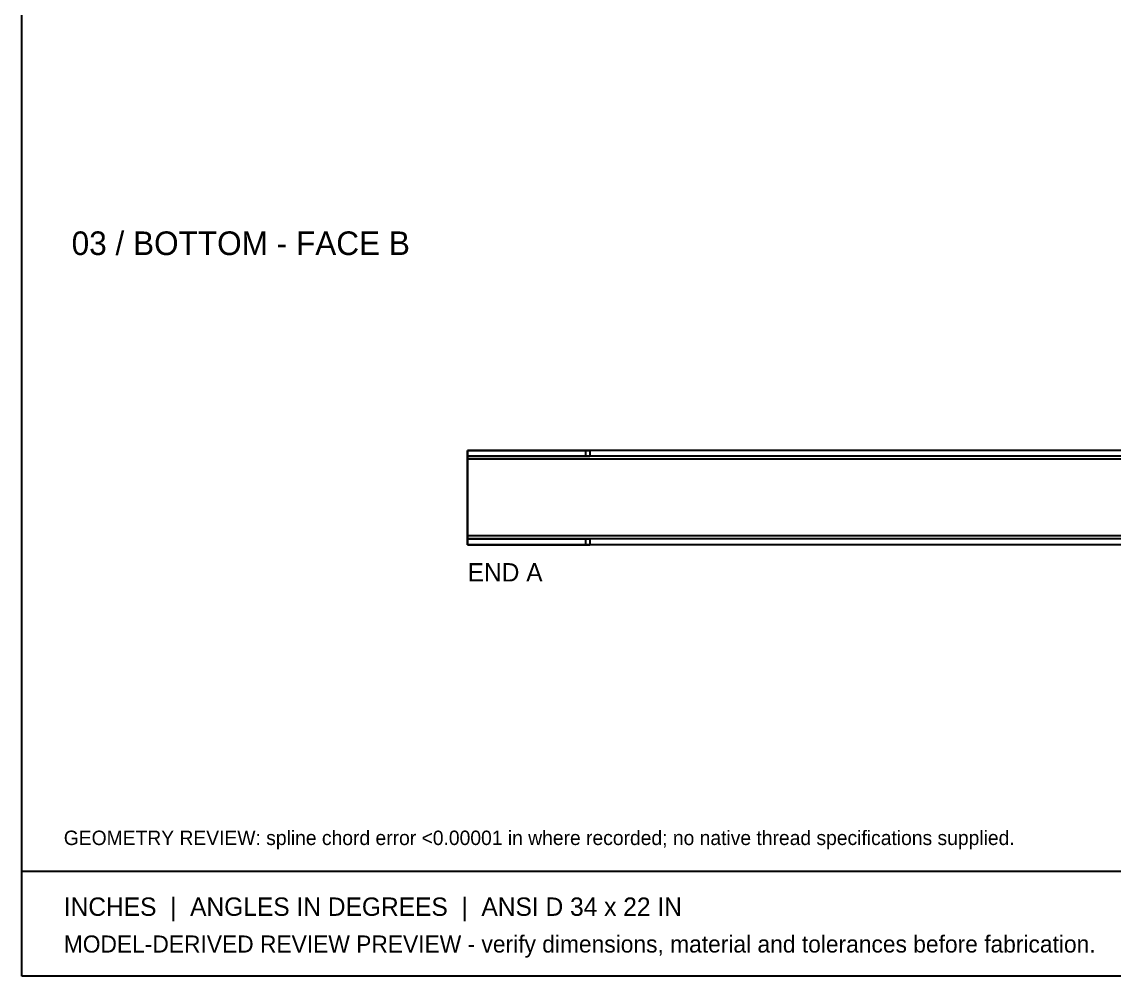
# Model space of a CAD drawing. Header units: inches. Extents: x 2 to 134, y 2 to 86.
# Drawn here: x 1.89 to 48.2, y 1.89 to 42.32 of the extents above; entities that cross this region are included whole.
import ezdxf

# ---------------------------------------------------------------- set-up
doc = ezdxf.new("R2010")
doc.units = ezdxf.units.IN
doc.header["$MEASUREMENT"] = 0

msp = doc.modelspace()

# ---------------------------------------------------------------- linework, layer by layer
at = {"layer": 'OUTLINE'}
for p, q in [((1.889, 1.889), (1.889, 86.111)), ((20.787, 24.167), (20.787, 23.917)), ((89.213, 24.167), (20.787, 24.167)), ((89.213, 24.167), (20.787, 24.167)), ((25.787, 24.167), (20.787, 24.167)), ((20.787, 24.167), (20.787, 23.917)), ((20.787, 24.167), (25.787, 24.167)), ((20.787, 24.167), (20.787, 24.167)), ((20.787, 24.167), (20.787, 24.166)), ((20.787, 24.166), (20.787, 24.167)), ((20.787, 24.167), (20.787, 24.167)), ((20.787, 24.166), (20.787, 24.166)), ((20.787, 24.166), (20.787, 24.165)), ((20.787, 24.165), (20.787, 24.166)), ((20.787, 24.166), (20.787, 24.166)), ((20.787, 24.165), (20.787, 24.164)), ((20.787, 24.164), (20.787, 24.165)), ((20.787, 24.164), (20.787, 24.163)), ((20.787, 24.163), (20.787, 24.164)), ((20.787, 24.163), (20.787, 24.161)), ((20.787, 24.161), (20.787, 24.163)), ((20.787, 24.161), (20.787, 24.159)), ((20.787, 24.159), (20.787, 24.161)), ((20.787, 24.159), (20.787, 24.158)), ((20.787, 24.158), (20.787, 24.159)), ((20.787, 24.158), (20.787, 24.155)), ((20.787, 24.155), (20.787, 24.158)), ((20.787, 24.155), (20.787, 24.153)), ((20.787, 24.153), (20.787, 24.155)), ((20.787, 24.153), (20.787, 24.151)), ((20.787, 24.151), (20.787, 24.153)), ((20.787, 24.151), (20.787, 24.148)), ((20.787, 24.148), (20.787, 24.151)), ((20.787, 24.148), (20.787, 24.145)), ((20.787, 24.145), (20.787, 24.148)), ((20.787, 24.145), (20.787, 24.142)), ((20.787, 24.142), (20.787, 24.145)), ((20.787, 24.142), (20.787, 24.138)), ((20.787, 24.138), (20.787, 24.142)), ((20.787, 24.138), (20.787, 24.134)), ((20.787, 24.134), (20.787, 24.138)), ((20.787, 24.134), (20.787, 24.131)), ((20.787, 24.131), (20.787, 24.134)), ((20.787, 24.131), (20.787, 24.127)), ((20.787, 24.127), (20.787, 24.131)), ((20.787, 24.127), (20.787, 24.122)), ((20.787, 24.122), (20.787, 24.127)), ((20.787, 24.122), (20.787, 24.118)), ((20.787, 24.118), (20.787, 24.122)), ((20.787, 24.118), (20.787, 24.113)), ((20.787, 24.113), (20.787, 24.118)), ((20.787, 24.113), (20.787, 24.108)), ((20.787, 24.108), (20.787, 24.113)), ((20.787, 24.108), (20.787, 24.103)), ((20.787, 24.103), (20.787, 24.108)), ((20.787, 24.103), (20.787, 24.098)), ((20.787, 24.098), (20.787, 24.103)), ((20.787, 24.098), (20.787, 24.093)), ((20.787, 24.093), (20.787, 24.098)), ((20.787, 24.093), (20.787, 24.087)), ((20.787, 24.087), (20.787, 24.093)), ((20.787, 24.087), (20.787, 24.082)), ((20.787, 24.082), (20.787, 24.087)), ((20.787, 24.082), (20.787, 24.076)), ((20.787, 24.076), (20.787, 24.082)), ((25.792, 24.167), (25.787, 24.167)), ((25.787, 24.167), (25.787, 23.917)), ((25.787, 24.167), (25.792, 24.167)), ((25.787, 24.167), (25.787, 23.917)), ((25.796, 24.167), (25.792, 24.167)), ((25.792, 24.167), (25.796, 24.167)), ((25.801, 24.167), (25.796, 24.167)), ((25.796, 24.167), (25.801, 24.167)), ((25.805, 24.167), (25.801, 24.167)), ((25.801, 24.167), (25.805, 24.167)), ((25.81, 24.167), (25.805, 24.167)), ((25.805, 24.167), (25.81, 24.167)), ((25.814, 24.167), (25.81, 24.167)), ((25.81, 24.167), (25.814, 24.167)), ((25.819, 24.167), (25.814, 24.167)), ((25.814, 24.167), (25.819, 24.167)), ((25.824, 24.167), (25.819, 24.167)), ((25.819, 24.167), (25.824, 24.167)), ((25.828, 24.167), (25.824, 24.167)), ((25.824, 24.167), (25.828, 24.167)), ((25.832, 24.167), (25.828, 24.167)), ((25.828, 24.167), (25.832, 24.167)), ((25.837, 24.167), (25.832, 24.167)), ((25.832, 24.167), (25.837, 24.167)), ((25.841, 24.167), (25.837, 24.167)), ((25.837, 24.167), (25.841, 24.167)), ((25.846, 24.167), (25.841, 24.167)), ((25.841, 24.167), (25.846, 24.167)), ((25.85, 24.167), (25.846, 24.167)), ((25.846, 24.167), (25.85, 24.167)), ((25.854, 24.167), (25.85, 24.167)), ((25.85, 24.167), (25.854, 24.167)), ((25.859, 24.167), (25.854, 24.167)), ((25.854, 24.167), (25.859, 24.167)), ((25.863, 24.167), (25.859, 24.167)), ((25.859, 24.167), (25.863, 24.167)), ((25.867, 24.167), (25.863, 24.167)), ((25.863, 24.167), (25.867, 24.167)), ((25.871, 24.167), (25.867, 24.167)), ((25.867, 24.167), (25.871, 24.167)), ((25.875, 24.167), (25.871, 24.167)), ((25.871, 24.167), (25.875, 24.167)), ((25.879, 24.167), (25.875, 24.167)), ((25.875, 24.167), (25.879, 24.167)), ((25.883, 24.167), (25.879, 24.167)), ((25.879, 24.167), (25.883, 24.167)), ((25.887, 24.167), (25.883, 24.167)), ((25.883, 24.167), (25.887, 24.167)), ((25.891, 24.167), (25.887, 24.167)), ((25.887, 24.167), (25.891, 24.167)), ((25.895, 24.167), (25.891, 24.167)), ((25.891, 24.167), (25.895, 24.167)), ((25.899, 24.167), (25.895, 24.167)), ((25.895, 24.167), (25.899, 24.167)), ((25.902, 24.167), (25.899, 24.167)), ((25.899, 24.167), (25.902, 24.167)), ((25.906, 24.167), (25.902, 24.167)), ((25.902, 24.167), (25.906, 24.167)), ((25.909, 24.167), (25.906, 24.167)), ((25.906, 24.167), (25.909, 24.167)), ((25.913, 24.167), (25.909, 24.167)), ((25.909, 24.167), (25.913, 24.167)), ((25.916, 24.167), (25.913, 24.167)), ((25.913, 24.167), (25.916, 24.167)), ((25.92, 24.167), (25.916, 24.167)), ((25.916, 24.167), (25.92, 24.167)), ((25.923, 24.167), (25.92, 24.167)), ((25.92, 24.167), (25.923, 24.167)), ((25.926, 24.167), (25.923, 24.167)), ((25.923, 24.167), (25.926, 24.167)), ((25.929, 24.167), (25.926, 24.167)), ((25.926, 24.167), (25.929, 24.167)), ((25.932, 24.167), (25.929, 24.167)), ((25.929, 24.167), (25.932, 24.167)), ((25.935, 24.167), (25.932, 24.167)), ((25.932, 24.167), (25.935, 24.167)), ((25.938, 24.167), (25.935, 24.167)), ((25.935, 24.167), (25.938, 24.167)), ((25.94, 24.167), (25.938, 24.167)), ((25.938, 24.167), (25.94, 24.167)), ((25.943, 24.167), (25.94, 24.167)), ((25.94, 24.167), (25.943, 24.167)), ((25.945, 24.167), (25.943, 24.167)), ((25.943, 24.167), (25.945, 24.167)), ((25.948, 24.167), (25.945, 24.167)), ((25.945, 24.167), (25.948, 24.167)), ((25.95, 24.167), (25.948, 24.167)), ((25.948, 24.167), (25.95, 24.167)), ((25.952, 24.167), (25.95, 24.167)), ((25.95, 24.167), (25.952, 24.167)), ((25.954, 24.167), (25.952, 24.167)), ((25.952, 24.167), (25.954, 24.167)), ((25.956, 24.167), (25.954, 24.167)), ((25.954, 24.167), (25.956, 24.167)), ((25.958, 24.167), (25.956, 24.167)), ((25.956, 24.167), (25.958, 24.167)), ((25.96, 24.167), (25.958, 24.167)), ((25.958, 24.167), (25.96, 24.167)), ((25.962, 24.167), (25.96, 24.167)), ((25.96, 24.167), (25.962, 24.167)), ((25.963, 24.167), (25.962, 24.167)), ((25.962, 24.167), (25.963, 24.167)), ((25.965, 24.167), (25.963, 24.167)), ((25.963, 24.167), (25.965, 24.167)), ((25.966, 24.167), (25.965, 24.167)), ((25.965, 24.167), (25.966, 24.167)), ((25.968, 24.167), (25.966, 24.167)), ((25.966, 24.167), (25.968, 24.167)), ((25.969, 24.167), (25.968, 24.167)), ((25.968, 24.167), (25.969, 24.167)), ((25.97, 24.167), (25.969, 24.167)), ((25.969, 24.167), (25.97, 24.167)), ((25.971, 24.167), (25.97, 24.167)), ((25.97, 24.167), (25.971, 24.167)), ((25.972, 24.167), (25.971, 24.167)), ((25.971, 24.167), (25.972, 24.167)), ((25.973, 24.167), (25.972, 24.167)), ((25.972, 24.167), (25.972, 24.167)), ((25.972, 24.167), (25.972, 24.167)), ((25.972, 24.167), (25.973, 24.167)), ((25.974, 24.167), (25.973, 24.167)), ((25.973, 24.167), (25.974, 24.167)), ((25.974, 24.167), (25.974, 24.167)), ((25.974, 24.167), (25.974, 24.167)), ((25.974, 24.167), (25.974, 24.167)), ((25.974, 24.167), (25.974, 24.167)), ((25.974, 24.167), (25.974, 23.917)), ((25.974, 24.167), (25.974, 24.167)), ((25.974, 24.167), (25.974, 24.167)), ((25.974, 24.167), (25.974, 24.167)), ((25.974, 24.167), (25.974, 24.167)), ((25.974, 24.167), (25.974, 23.917)), ((20.787, 24.076), (20.787, 24.07)), ((20.787, 24.07), (20.787, 24.076)), ((20.787, 24.07), (20.787, 24.063)), ((20.787, 24.063), (20.787, 24.07)), ((20.787, 24.063), (20.787, 24.057)), ((20.787, 24.057), (20.787, 24.063)), ((20.787, 24.057), (20.787, 24.05)), ((20.787, 24.05), (20.787, 24.057)), ((20.787, 24.05), (20.787, 24.044)), ((20.787, 24.044), (20.787, 24.05)), ((20.787, 24.044), (20.787, 24.037)), ((20.787, 24.037), (20.787, 24.044)), ((20.787, 24.037), (20.787, 24.03)), ((20.787, 24.03), (20.787, 24.037)), ((20.787, 24.03), (20.787, 24.022)), ((20.787, 24.022), (20.787, 24.03)), ((20.787, 24.022), (20.787, 24.015)), ((20.787, 24.015), (20.787, 24.022)), ((20.787, 24.015), (20.787, 24.008)), ((20.787, 24.008), (20.787, 24.015)), ((20.787, 24.008), (20.787, 24)), ((20.787, 24), (20.787, 24.008)), ((20.787, 24), (20.787, 23.992)), ((20.787, 23.992), (20.787, 24)), ((20.787, 23.992), (20.787, 23.984)), ((20.787, 23.984), (20.787, 23.992)), ((20.787, 23.984), (20.787, 23.977)), ((20.787, 23.977), (20.787, 23.984)), ((20.787, 23.977), (20.787, 23.968)), ((20.787, 23.968), (20.787, 23.977)), ((20.787, 23.968), (20.787, 23.96)), ((20.787, 23.96), (20.787, 23.968)), ((20.787, 23.96), (20.787, 23.952)), ((20.787, 23.952), (20.787, 23.96)), ((20.787, 23.952), (20.787, 23.944)), ((20.787, 23.944), (20.787, 23.952)), ((20.787, 23.944), (20.787, 23.935)), ((20.787, 23.935), (20.787, 23.944)), ((20.787, 23.935), (20.787, 23.927)), ((20.787, 23.927), (20.787, 23.935)), ((20.787, 23.927), (20.787, 23.918)), ((20.787, 23.918), (20.787, 23.927)), ((20.787, 23.918), (20.787, 23.909)), ((20.787, 23.909), (20.787, 23.918)), ((20.787, 23.917), (25.787, 23.917)), ((20.787, 23.916), (20.787, 23.917)), ((20.787, 23.917), (20.787, 23.917)), ((20.787, 23.917), (20.787, 23.917)), ((89.213, 23.917), (20.787, 23.917)), ((20.787, 23.917), (20.787, 23.917)), ((20.787, 23.917), (20.787, 23.917)), ((20.787, 23.917), (20.787, 23.916)), ((89.213, 23.917), (20.787, 23.917)), ((25.787, 23.917), (20.787, 23.917)), ((20.787, 23.915), (20.787, 23.916)), ((20.787, 23.916), (20.787, 23.916)), ((20.787, 23.916), (20.787, 23.916)), ((20.787, 23.916), (20.787, 23.916)), ((20.787, 23.916), (20.787, 23.916)), ((20.787, 23.916), (20.787, 23.915)), ((20.787, 23.914), (20.787, 23.915)), ((20.787, 23.915), (20.787, 23.915)), ((20.787, 23.915), (20.787, 23.915)), ((20.787, 23.915), (20.787, 23.914)), ((20.787, 23.913), (20.787, 23.914)), ((20.787, 23.914), (20.787, 23.914)), ((20.787, 23.914), (20.787, 23.914)), ((20.787, 23.914), (20.787, 23.913)), ((20.787, 23.912), (20.787, 23.913)), ((20.787, 23.913), (20.787, 23.912)), ((20.787, 23.911), (20.787, 23.912)), ((20.787, 23.912), (20.787, 23.911)), ((20.787, 23.91), (20.787, 23.911)), ((20.787, 23.911), (20.787, 23.91)), ((20.787, 23.909), (20.787, 23.91)), ((20.787, 23.91), (20.787, 23.909)), ((20.787, 23.908), (20.787, 23.909)), ((20.787, 23.909), (20.787, 23.908)), ((20.787, 23.909), (20.787, 23.901)), ((20.787, 23.901), (20.787, 23.909)), ((20.787, 23.907), (20.787, 23.908)), ((20.787, 23.908), (20.787, 23.907)), ((20.787, 23.906), (20.787, 23.907)), ((20.787, 23.907), (20.787, 23.906)), ((20.787, 23.905), (20.787, 23.906)), ((20.787, 23.906), (20.787, 23.905)), ((20.787, 23.903), (20.787, 23.905)), ((20.787, 23.905), (20.787, 23.903)), ((20.787, 23.902), (20.787, 23.903)), ((20.787, 23.903), (20.787, 23.902)), ((20.787, 23.9), (20.787, 23.902)), ((20.787, 23.902), (20.787, 23.9)), ((20.787, 23.901), (20.787, 23.892)), ((20.787, 23.892), (20.787, 23.901)), ((20.787, 23.899), (20.787, 23.9)), ((20.787, 23.9), (20.787, 23.899)), ((20.787, 23.897), (20.787, 23.899)), ((20.787, 23.899), (20.787, 23.897)), ((20.787, 23.896), (20.787, 23.897)), ((20.787, 23.897), (20.787, 23.896)), ((20.787, 23.894), (20.787, 23.896)), ((20.787, 23.896), (20.787, 23.894)), ((20.787, 23.892), (20.787, 23.894)), ((20.787, 23.894), (20.787, 23.892)), ((20.787, 23.89), (20.787, 23.892)), ((20.787, 23.892), (20.787, 23.89)), ((20.787, 23.892), (20.787, 23.883)), ((20.787, 23.883), (20.787, 23.892)), ((20.787, 23.888), (20.787, 23.89)), ((20.787, 23.89), (20.787, 23.888)), ((20.787, 23.886), (20.787, 23.888)), ((20.787, 23.888), (20.787, 23.886)), ((20.787, 23.884), (20.787, 23.886)), ((20.787, 23.886), (20.787, 23.884)), ((20.787, 23.882), (20.787, 23.884)), ((20.787, 23.884), (20.787, 23.882)), ((20.787, 23.883), (20.787, 23.874)), ((20.787, 23.874), (20.787, 23.883)), ((20.787, 23.88), (20.787, 23.882)), ((20.787, 23.882), (20.787, 23.88)), ((20.787, 23.878), (20.787, 23.88)), ((20.787, 23.88), (20.787, 23.878)), ((20.787, 23.876), (20.787, 23.878)), ((20.787, 23.878), (20.787, 23.876)), ((20.787, 23.873), (20.787, 23.876)), ((20.787, 23.876), (20.787, 23.873)), ((20.787, 23.874), (20.787, 23.865)), ((20.787, 23.865), (20.787, 23.874)), ((20.787, 23.871), (20.787, 23.873)), ((20.787, 23.873), (20.787, 23.871)), ((20.787, 23.869), (20.787, 23.871)), ((20.787, 23.871), (20.787, 23.869)), ((20.787, 23.866), (20.787, 23.869)), ((20.787, 23.869), (20.787, 23.866)), ((20.787, 23.864), (20.787, 23.866)), ((20.787, 23.866), (20.787, 23.864)), ((20.787, 23.865), (20.787, 23.856)), ((20.787, 23.856), (20.787, 23.865)), ((20.787, 23.861), (20.787, 23.864)), ((20.787, 23.864), (20.787, 23.861)), ((20.787, 23.859), (20.787, 23.861)), ((20.787, 23.861), (20.787, 23.859)), ((20.787, 23.856), (20.787, 23.859)), ((20.787, 23.859), (20.787, 23.856)), ((20.787, 23.853), (20.787, 23.856)), ((20.787, 23.856), (20.787, 23.853)), ((20.787, 23.856), (20.787, 23.847)), ((20.787, 23.847), (20.787, 23.856)), ((20.787, 23.851), (20.787, 23.853)), ((20.787, 23.853), (20.787, 23.851)), ((20.787, 23.848), (20.787, 23.851)), ((20.787, 23.851), (20.787, 23.848)), ((20.787, 23.845), (20.787, 23.848)), ((20.787, 23.848), (20.787, 23.845)), ((20.787, 23.847), (20.787, 23.838)), ((20.787, 23.838), (20.787, 23.847)), ((20.787, 23.842), (20.787, 23.845)), ((20.787, 23.845), (20.787, 23.842)), ((20.787, 23.84), (20.787, 23.842)), ((20.787, 23.842), (20.787, 23.84)), ((20.787, 23.837), (20.787, 23.84)), ((20.787, 23.84), (20.787, 23.837)), ((20.787, 23.838), (20.787, 23.828)), ((20.787, 23.828), (20.787, 23.838)), ((20.787, 23.834), (20.787, 23.837)), ((20.787, 23.837), (20.787, 23.834)), ((20.787, 23.831), (20.787, 23.834)), ((20.787, 23.834), (20.787, 23.831)), ((20.787, 23.828), (20.787, 23.831)), ((20.787, 23.831), (20.787, 23.828)), ((20.787, 23.825), (20.787, 23.828)), ((20.787, 23.828), (20.787, 23.825)), ((20.787, 23.828), (20.787, 23.819)), ((20.787, 23.819), (20.787, 23.828)), ((20.787, 23.822), (20.787, 23.825)), ((20.787, 23.825), (20.787, 23.822)), ((20.787, 23.819), (20.787, 23.822)), ((20.787, 23.822), (20.787, 23.819)), ((20.787, 23.816), (20.787, 23.819)), ((20.787, 23.819), (20.787, 23.816)), ((20.787, 23.819), (20.787, 23.81)), ((20.787, 23.81), (20.787, 23.819)), ((20.787, 23.813), (20.787, 23.816)), ((20.787, 23.816), (20.787, 23.813)), ((20.787, 23.81), (20.787, 23.813)), ((20.787, 23.813), (20.787, 23.81)), ((20.787, 23.807), (20.787, 23.81)), ((20.787, 23.81), (20.787, 23.807)), ((20.787, 23.81), (20.787, 23.801)), ((20.787, 23.801), (20.787, 23.81)), ((20.787, 23.804), (20.787, 23.807)), ((20.787, 23.807), (20.787, 23.804)), ((20.787, 23.801), (20.787, 23.804)), ((20.787, 23.804), (20.787, 23.801)), ((20.787, 23.798), (20.787, 23.801)), ((20.787, 23.801), (20.787, 23.798)), ((20.787, 23.801), (20.787, 23.792)), ((20.787, 23.792), (20.787, 23.801)), ((20.787, 23.795), (20.787, 23.798)), ((20.787, 23.798), (20.787, 23.795)), ((20.787, 23.792), (20.787, 23.795)), ((20.787, 23.795), (20.787, 23.792)), ((89.213, 23.792), (20.787, 23.792)), ((20.787, 20.542), (20.787, 23.792)), ((89.213, 23.792), (20.787, 23.792)), ((20.787, 20.542), (20.787, 23.792)), ((89.213, 23.792), (20.787, 23.792)), ((20.787, 23.792), (20.787, 20.542)), ((89.213, 23.792), (20.787, 23.792)), ((20.787, 23.792), (20.787, 20.542)), ((25.792, 23.917), (25.787, 23.917)), ((25.787, 23.917), (25.792, 23.917)), ((25.796, 23.917), (25.792, 23.917)), ((25.792, 23.917), (25.796, 23.917)), ((25.801, 23.917), (25.796, 23.917)), ((25.796, 23.917), (25.801, 23.917)), ((25.805, 23.917), (25.801, 23.917)), ((25.801, 23.917), (25.805, 23.917)), ((25.81, 23.917), (25.805, 23.917)), ((25.805, 23.917), (25.81, 23.917)), ((25.814, 23.917), (25.81, 23.917)), ((25.81, 23.917), (25.814, 23.917)), ((25.819, 23.917), (25.814, 23.917)), ((25.814, 23.917), (25.819, 23.917)), ((25.824, 23.917), (25.819, 23.917)), ((25.819, 23.917), (25.824, 23.917)), ((25.828, 23.917), (25.824, 23.917)), ((25.824, 23.917), (25.828, 23.917)), ((25.832, 23.917), (25.828, 23.917)), ((25.828, 23.917), (25.832, 23.917)), ((25.837, 23.917), (25.832, 23.917)), ((25.832, 23.917), (25.837, 23.917)), ((25.841, 23.917), (25.837, 23.917)), ((25.837, 23.917), (25.841, 23.917)), ((25.846, 23.917), (25.841, 23.917)), ((25.841, 23.917), (25.846, 23.917)), ((25.85, 23.917), (25.846, 23.917)), ((25.846, 23.917), (25.85, 23.917)), ((25.854, 23.917), (25.85, 23.917)), ((25.85, 23.917), (25.854, 23.917)), ((25.859, 23.917), (25.854, 23.917)), ((25.854, 23.917), (25.859, 23.917)), ((25.863, 23.917), (25.859, 23.917)), ((25.859, 23.917), (25.863, 23.917)), ((25.867, 23.917), (25.863, 23.917)), ((25.863, 23.917), (25.867, 23.917)), ((25.871, 23.917), (25.867, 23.917)), ((25.867, 23.917), (25.871, 23.917)), ((25.875, 23.917), (25.871, 23.917)), ((25.871, 23.917), (25.875, 23.917)), ((25.879, 23.917), (25.875, 23.917)), ((25.875, 23.917), (25.879, 23.917)), ((25.883, 23.917), (25.879, 23.917)), ((25.879, 23.917), (25.883, 23.917)), ((25.887, 23.917), (25.883, 23.917)), ((25.883, 23.917), (25.887, 23.917)), ((25.891, 23.917), (25.887, 23.917)), ((25.887, 23.917), (25.891, 23.917)), ((25.895, 23.917), (25.891, 23.917)), ((25.891, 23.917), (25.895, 23.917)), ((25.899, 23.917), (25.895, 23.917)), ((25.895, 23.917), (25.899, 23.917)), ((25.902, 23.917), (25.899, 23.917)), ((25.899, 23.917), (25.902, 23.917)), ((25.906, 23.917), (25.902, 23.917)), ((25.902, 23.917), (25.906, 23.917)), ((25.909, 23.917), (25.906, 23.917)), ((25.906, 23.917), (25.909, 23.917)), ((25.913, 23.917), (25.909, 23.917)), ((25.909, 23.917), (25.913, 23.917)), ((25.916, 23.917), (25.913, 23.917)), ((25.913, 23.917), (25.916, 23.917)), ((25.92, 23.917), (25.916, 23.917)), ((25.916, 23.917), (25.92, 23.917)), ((25.923, 23.917), (25.92, 23.917)), ((25.92, 23.917), (25.923, 23.917)), ((25.926, 23.917), (25.923, 23.917)), ((25.923, 23.917), (25.926, 23.917)), ((25.929, 23.917), (25.926, 23.917)), ((25.926, 23.917), (25.929, 23.917)), ((25.932, 23.917), (25.929, 23.917)), ((25.929, 23.917), (25.932, 23.917)), ((25.935, 23.917), (25.932, 23.917)), ((25.932, 23.917), (25.935, 23.917)), ((25.938, 23.917), (25.935, 23.917)), ((25.935, 23.917), (25.938, 23.917)), ((25.94, 23.917), (25.938, 23.917)), ((25.938, 23.917), (25.94, 23.917)), ((25.943, 23.917), (25.94, 23.917)), ((25.94, 23.917), (25.943, 23.917)), ((25.945, 23.917), (25.943, 23.917)), ((25.943, 23.917), (25.945, 23.917)), ((25.948, 23.917), (25.945, 23.917)), ((25.945, 23.917), (25.948, 23.917)), ((25.95, 23.917), (25.948, 23.917)), ((25.948, 23.917), (25.95, 23.917)), ((25.952, 23.917), (25.95, 23.917)), ((25.95, 23.917), (25.952, 23.917)), ((25.954, 23.917), (25.952, 23.917)), ((25.952, 23.917), (25.954, 23.917)), ((25.956, 23.917), (25.954, 23.917)), ((25.954, 23.917), (25.956, 23.917)), ((25.958, 23.917), (25.956, 23.917)), ((25.956, 23.917), (25.958, 23.917)), ((25.96, 23.917), (25.958, 23.917)), ((25.958, 23.917), (25.96, 23.917)), ((25.962, 23.917), (25.96, 23.917)), ((25.96, 23.917), (25.962, 23.917)), ((25.963, 23.917), (25.962, 23.917)), ((25.962, 23.917), (25.963, 23.917)), ((25.965, 23.917), (25.963, 23.917)), ((25.963, 23.917), (25.965, 23.917)), ((25.966, 23.917), (25.965, 23.917)), ((25.965, 23.917), (25.966, 23.917)), ((25.968, 23.917), (25.966, 23.917)), ((25.966, 23.917), (25.968, 23.917)), ((25.969, 23.917), (25.968, 23.917)), ((25.968, 23.917), (25.969, 23.917)), ((25.97, 23.917), (25.969, 23.917)), ((25.969, 23.917), (25.97, 23.917)), ((25.971, 23.917), (25.97, 23.917)), ((25.97, 23.917), (25.971, 23.917)), ((25.972, 23.917), (25.971, 23.917)), ((25.971, 23.917), (25.972, 23.917)), ((25.973, 23.917), (25.972, 23.917)), ((25.972, 23.917), (25.972, 23.917)), ((25.972, 23.917), (25.972, 23.917)), ((25.972, 23.917), (25.973, 23.917)), ((25.974, 23.917), (25.973, 23.917)), ((25.973, 23.917), (25.974, 23.917)), ((25.974, 23.917), (25.974, 23.917)), ((25.974, 23.917), (25.974, 23.917)), ((25.974, 23.917), (25.974, 23.917)), ((25.974, 23.917), (25.974, 23.917)), ((25.974, 23.917), (25.974, 23.917)), ((25.974, 23.917), (25.974, 23.917)), ((25.974, 23.917), (25.974, 23.917)), ((25.974, 23.917), (25.974, 23.917)), ((20.787, 20.542), (20.787, 20.532)), ((89.213, 20.542), (20.787, 20.542)), ((89.213, 20.542), (20.787, 20.542)), ((20.787, 20.542), (20.787, 20.539)), ((20.787, 20.539), (20.787, 20.542)), ((20.787, 20.532), (20.787, 20.542)), ((89.213, 20.542), (20.787, 20.542)), ((89.213, 20.542), (20.787, 20.542)), ((20.787, 20.539), (20.787, 20.536)), ((20.787, 20.536), (20.787, 20.539)), ((20.787, 20.536), (20.787, 20.532)), ((20.787, 20.532), (20.787, 20.536)), ((20.787, 20.532), (20.787, 20.523)), ((20.787, 20.532), (20.787, 20.529)), ((20.787, 20.529), (20.787, 20.532)), ((20.787, 20.523), (20.787, 20.532)), ((20.787, 20.529), (20.787, 20.526)), ((20.787, 20.526), (20.787, 20.529)), ((20.787, 20.526), (20.787, 20.523)), ((20.787, 20.523), (20.787, 20.526)), ((20.787, 20.523), (20.787, 20.514)), ((20.787, 20.523), (20.787, 20.52)), ((20.787, 20.52), (20.787, 20.523)), ((20.787, 20.514), (20.787, 20.523)), ((20.787, 20.52), (20.787, 20.517)), ((20.787, 20.517), (20.787, 20.52)), ((20.787, 20.517), (20.787, 20.514)), ((20.787, 20.514), (20.787, 20.517)), ((20.787, 20.514), (20.787, 20.505)), ((20.787, 20.514), (20.787, 20.511)), ((20.787, 20.511), (20.787, 20.514)), ((20.787, 20.505), (20.787, 20.514)), ((20.787, 20.511), (20.787, 20.508)), ((20.787, 20.508), (20.787, 20.511)), ((20.787, 20.508), (20.787, 20.505)), ((20.787, 20.505), (20.787, 20.508)), ((20.787, 20.505), (20.787, 20.496)), ((20.787, 20.505), (20.787, 20.502)), ((20.787, 20.502), (20.787, 20.505)), ((20.787, 20.496), (20.787, 20.505)), ((20.787, 20.502), (20.787, 20.5)), ((20.787, 20.5), (20.787, 20.502)), ((20.787, 20.5), (20.787, 20.497)), ((20.787, 20.497), (20.787, 20.5)), ((20.787, 20.497), (20.787, 20.494)), ((20.787, 20.494), (20.787, 20.497)), ((20.787, 20.496), (20.787, 20.487)), ((20.787, 20.487), (20.787, 20.496)), ((20.787, 20.494), (20.787, 20.491)), ((20.787, 20.491), (20.787, 20.494)), ((20.787, 20.491), (20.787, 20.488)), ((20.787, 20.488), (20.787, 20.491)), ((20.787, 20.488), (20.787, 20.485)), ((20.787, 20.485), (20.787, 20.488)), ((20.787, 20.487), (20.787, 20.478)), ((20.787, 20.478), (20.787, 20.487)), ((20.787, 20.485), (20.787, 20.483)), ((20.787, 20.483), (20.787, 20.485)), ((20.787, 20.483), (20.787, 20.48)), ((20.787, 20.48), (20.787, 20.483)), ((20.787, 20.48), (20.787, 20.477)), ((20.787, 20.477), (20.787, 20.48)), ((20.787, 20.478), (20.787, 20.469)), ((20.787, 20.469), (20.787, 20.478)), ((20.787, 20.477), (20.787, 20.475)), ((20.787, 20.475), (20.787, 20.477)), ((20.787, 20.475), (20.787, 20.472)), ((20.787, 20.472), (20.787, 20.475)), ((20.787, 20.472), (20.787, 20.47)), ((20.787, 20.47), (20.787, 20.472)), ((20.787, 20.47), (20.787, 20.467)), ((20.787, 20.467), (20.787, 20.47)), ((20.787, 20.469), (20.787, 20.46)), ((20.787, 20.46), (20.787, 20.469)), ((20.787, 20.467), (20.787, 20.465)), ((20.787, 20.465), (20.787, 20.467)), ((20.787, 20.465), (20.787, 20.462)), ((20.787, 20.462), (20.787, 20.465)), ((20.787, 20.462), (20.787, 20.46)), ((20.787, 20.46), (20.787, 20.462)), ((20.787, 20.46), (20.787, 20.451)), ((20.787, 20.46), (20.787, 20.458)), ((20.787, 20.458), (20.787, 20.46)), ((20.787, 20.451), (20.787, 20.46)), ((20.787, 20.458), (20.787, 20.455)), ((20.787, 20.455), (20.787, 20.458)), ((20.787, 20.455), (20.787, 20.453)), ((20.787, 20.453), (20.787, 20.455)), ((20.787, 20.453), (20.787, 20.451)), ((20.787, 20.451), (20.787, 20.453)), ((20.787, 20.451), (20.787, 20.442)), ((20.787, 20.451), (20.787, 20.449)), ((20.787, 20.449), (20.787, 20.451)), ((20.787, 20.442), (20.787, 20.451)), ((20.787, 20.449), (20.787, 20.447)), ((20.787, 20.447), (20.787, 20.449)), ((20.787, 20.447), (20.787, 20.445)), ((20.787, 20.445), (20.787, 20.447)), ((20.787, 20.445), (20.787, 20.443)), ((20.787, 20.443), (20.787, 20.445)), ((20.787, 20.443), (20.787, 20.441)), ((20.787, 20.441), (20.787, 20.443)), ((20.787, 20.442), (20.787, 20.433)), ((20.787, 20.433), (20.787, 20.442)), ((20.787, 20.441), (20.787, 20.439)), ((20.787, 20.439), (20.787, 20.441)), ((20.787, 20.439), (20.787, 20.438)), ((20.787, 20.438), (20.787, 20.439)), ((20.787, 20.438), (20.787, 20.436)), ((20.787, 20.436), (20.787, 20.438)), ((20.787, 20.436), (20.787, 20.434)), ((20.787, 20.434), (20.787, 20.436)), ((20.787, 20.434), (20.787, 20.433)), ((20.787, 20.433), (20.787, 20.434)), ((20.787, 20.433), (20.787, 20.424)), ((20.787, 20.433), (20.787, 20.431)), ((20.787, 20.431), (20.787, 20.433)), ((20.787, 20.424), (20.787, 20.433)), ((20.787, 20.431), (20.787, 20.43)), ((20.787, 20.43), (20.787, 20.431)), ((20.787, 20.43), (20.787, 20.429)), ((20.787, 20.429), (20.787, 20.43)), ((20.787, 20.429), (20.787, 20.427)), ((20.787, 20.427), (20.787, 20.429)), ((20.787, 20.427), (20.787, 20.426)), ((20.787, 20.426), (20.787, 20.427)), ((20.787, 20.426), (20.787, 20.425)), ((20.787, 20.425), (20.787, 20.426)), ((20.787, 20.425), (20.787, 20.424)), ((20.787, 20.424), (20.787, 20.425)), ((20.787, 20.424), (20.787, 20.415)), ((20.787, 20.424), (20.787, 20.423)), ((20.787, 20.423), (20.787, 20.424)), ((20.787, 20.415), (20.787, 20.424)), ((20.787, 20.423), (20.787, 20.422)), ((20.787, 20.422), (20.787, 20.423)), ((20.787, 20.422), (20.787, 20.421)), ((20.787, 20.421), (20.787, 20.422)), ((20.787, 20.421), (20.787, 20.42)), ((20.787, 20.42), (20.787, 20.421)), ((20.787, 20.42), (20.787, 20.42)), ((20.787, 20.42), (20.787, 20.419)), ((20.787, 20.419), (20.787, 20.42)), ((20.787, 20.42), (20.787, 20.42)), ((20.787, 20.419), (20.787, 20.419)), ((20.787, 20.419), (20.787, 20.418)), ((20.787, 20.418), (20.787, 20.419)), ((20.787, 20.419), (20.787, 20.419)), ((20.787, 20.418), (20.787, 20.418)), ((20.787, 20.418), (20.787, 20.417)), ((20.787, 20.417), (20.787, 20.418)), ((20.787, 20.418), (20.787, 20.418)), ((20.787, 20.417), (20.787, 20.167)), ((20.787, 20.417), (20.787, 20.417)), ((20.787, 20.417), (20.787, 20.417)), ((20.787, 20.417), (20.787, 20.417)), ((20.787, 20.417), (20.787, 20.417)), ((89.213, 20.417), (20.787, 20.417)), ((20.787, 20.167), (20.787, 20.417)), ((25.787, 20.417), (20.787, 20.417)), ((20.787, 20.417), (25.787, 20.417)), ((20.787, 20.417), (20.787, 20.417)), ((20.787, 20.417), (20.787, 20.417)), ((20.787, 20.417), (20.787, 20.417)), ((20.787, 20.417), (20.787, 20.417)), ((89.213, 20.417), (20.787, 20.417)), ((20.787, 20.415), (20.787, 20.407)), ((20.787, 20.407), (20.787, 20.415)), ((20.787, 20.407), (20.787, 20.398)), ((20.787, 20.398), (20.787, 20.407)), ((20.787, 20.398), (20.787, 20.39)), ((20.787, 20.39), (20.787, 20.398)), ((20.787, 20.39), (20.787, 20.381)), ((20.787, 20.381), (20.787, 20.39)), ((20.787, 20.381), (20.787, 20.373)), ((20.787, 20.373), (20.787, 20.381)), ((25.792, 20.417), (25.787, 20.417)), ((25.787, 20.417), (25.792, 20.417)), ((25.787, 20.417), (25.787, 20.167)), ((25.787, 20.417), (25.787, 20.167)), ((25.796, 20.417), (25.792, 20.417)), ((25.792, 20.417), (25.796, 20.417)), ((25.801, 20.417), (25.796, 20.417)), ((25.796, 20.417), (25.801, 20.417)), ((25.805, 20.417), (25.801, 20.417)), ((25.801, 20.417), (25.805, 20.417)), ((25.81, 20.417), (25.805, 20.417)), ((25.805, 20.417), (25.81, 20.417)), ((25.814, 20.417), (25.81, 20.417)), ((25.81, 20.417), (25.814, 20.417)), ((25.819, 20.417), (25.814, 20.417)), ((25.814, 20.417), (25.819, 20.417)), ((25.824, 20.417), (25.819, 20.417)), ((25.819, 20.417), (25.824, 20.417)), ((25.828, 20.417), (25.824, 20.417)), ((25.824, 20.417), (25.828, 20.417)), ((25.832, 20.417), (25.828, 20.417)), ((25.828, 20.417), (25.832, 20.417)), ((25.837, 20.417), (25.832, 20.417)), ((25.832, 20.417), (25.837, 20.417)), ((25.841, 20.417), (25.837, 20.417)), ((25.837, 20.417), (25.841, 20.417)), ((25.846, 20.417), (25.841, 20.417)), ((25.841, 20.417), (25.846, 20.417)), ((25.85, 20.417), (25.846, 20.417)), ((25.846, 20.417), (25.85, 20.417)), ((25.854, 20.417), (25.85, 20.417)), ((25.85, 20.417), (25.854, 20.417)), ((25.859, 20.417), (25.854, 20.417)), ((25.854, 20.417), (25.859, 20.417)), ((25.863, 20.417), (25.859, 20.417)), ((25.859, 20.417), (25.863, 20.417)), ((25.867, 20.417), (25.863, 20.417)), ((25.863, 20.417), (25.867, 20.417)), ((25.871, 20.417), (25.867, 20.417)), ((25.867, 20.417), (25.871, 20.417)), ((25.875, 20.417), (25.871, 20.417)), ((25.871, 20.417), (25.875, 20.417)), ((25.879, 20.417), (25.875, 20.417)), ((25.875, 20.417), (25.879, 20.417)), ((25.883, 20.417), (25.879, 20.417)), ((25.879, 20.417), (25.883, 20.417)), ((25.887, 20.417), (25.883, 20.417)), ((25.883, 20.417), (25.887, 20.417)), ((25.891, 20.417), (25.887, 20.417)), ((25.887, 20.417), (25.891, 20.417)), ((25.895, 20.417), (25.891, 20.417)), ((25.891, 20.417), (25.895, 20.417)), ((25.899, 20.417), (25.895, 20.417)), ((25.895, 20.417), (25.899, 20.417)), ((25.902, 20.417), (25.899, 20.417)), ((25.899, 20.417), (25.902, 20.417)), ((25.906, 20.417), (25.902, 20.417)), ((25.902, 20.417), (25.906, 20.417)), ((25.909, 20.417), (25.906, 20.417)), ((25.906, 20.417), (25.909, 20.417)), ((25.913, 20.417), (25.909, 20.417)), ((25.909, 20.417), (25.913, 20.417)), ((25.916, 20.417), (25.913, 20.417)), ((25.913, 20.417), (25.916, 20.417)), ((25.92, 20.417), (25.916, 20.417)), ((25.916, 20.417), (25.92, 20.417)), ((25.923, 20.417), (25.92, 20.417)), ((25.92, 20.417), (25.923, 20.417)), ((25.926, 20.417), (25.923, 20.417)), ((25.923, 20.417), (25.926, 20.417)), ((25.929, 20.417), (25.926, 20.417)), ((25.926, 20.417), (25.929, 20.417)), ((25.932, 20.417), (25.929, 20.417)), ((25.929, 20.417), (25.932, 20.417)), ((25.935, 20.417), (25.932, 20.417)), ((25.932, 20.417), (25.935, 20.417)), ((25.938, 20.417), (25.935, 20.417)), ((25.935, 20.417), (25.938, 20.417)), ((25.94, 20.417), (25.938, 20.417)), ((25.938, 20.417), (25.94, 20.417)), ((25.943, 20.417), (25.94, 20.417)), ((25.94, 20.417), (25.943, 20.417)), ((25.945, 20.417), (25.943, 20.417)), ((25.943, 20.417), (25.945, 20.417)), ((25.948, 20.417), (25.945, 20.417)), ((25.945, 20.417), (25.948, 20.417)), ((25.95, 20.417), (25.948, 20.417)), ((25.948, 20.417), (25.95, 20.417)), ((25.952, 20.417), (25.95, 20.417)), ((25.95, 20.417), (25.952, 20.417)), ((25.954, 20.417), (25.952, 20.417)), ((25.952, 20.417), (25.954, 20.417)), ((25.956, 20.417), (25.954, 20.417)), ((25.954, 20.417), (25.956, 20.417)), ((25.958, 20.417), (25.956, 20.417)), ((25.956, 20.417), (25.958, 20.417)), ((25.96, 20.417), (25.958, 20.417)), ((25.958, 20.417), (25.96, 20.417)), ((25.962, 20.417), (25.96, 20.417)), ((25.96, 20.417), (25.962, 20.417)), ((25.963, 20.417), (25.962, 20.417)), ((25.962, 20.417), (25.963, 20.417)), ((25.965, 20.417), (25.963, 20.417)), ((25.963, 20.417), (25.965, 20.417)), ((25.966, 20.417), (25.965, 20.417)), ((25.965, 20.417), (25.966, 20.417)), ((25.968, 20.417), (25.966, 20.417)), ((25.966, 20.417), (25.968, 20.417)), ((25.969, 20.417), (25.968, 20.417)), ((25.968, 20.417), (25.969, 20.417)), ((25.97, 20.417), (25.969, 20.417)), ((25.969, 20.417), (25.97, 20.417)), ((25.971, 20.417), (25.97, 20.417)), ((25.97, 20.417), (25.971, 20.417)), ((25.972, 20.417), (25.971, 20.417)), ((25.971, 20.417), (25.972, 20.417)), ((25.973, 20.417), (25.972, 20.417)), ((25.972, 20.417), (25.972, 20.417)), ((25.972, 20.417), (25.972, 20.417)), ((25.972, 20.417), (25.973, 20.417)), ((25.974, 20.417), (25.973, 20.417)), ((25.973, 20.417), (25.974, 20.417)), ((25.974, 20.417), (25.974, 20.167)), ((25.974, 20.417), (25.974, 20.417)), ((25.974, 20.417), (25.974, 20.417)), ((25.974, 20.417), (25.974, 20.417)), ((25.974, 20.417), (25.974, 20.417)), ((25.974, 20.417), (25.974, 20.417)), ((25.974, 20.417), (25.974, 20.417)), ((25.974, 20.417), (25.974, 20.417)), ((25.974, 20.417), (25.974, 20.417)), ((25.974, 20.417), (25.974, 20.167)), ((20.787, 20.373), (20.787, 20.365)), ((20.787, 20.365), (20.787, 20.373)), ((20.787, 20.365), (20.787, 20.357)), ((20.787, 20.357), (20.787, 20.365)), ((20.787, 20.357), (20.787, 20.349)), ((20.787, 20.349), (20.787, 20.357)), ((20.787, 20.349), (20.787, 20.341)), ((20.787, 20.341), (20.787, 20.349)), ((20.787, 20.341), (20.787, 20.333)), ((20.787, 20.333), (20.787, 20.341)), ((20.787, 20.333), (20.787, 20.326)), ((20.787, 20.326), (20.787, 20.333)), ((20.787, 20.326), (20.787, 20.318)), ((20.787, 20.318), (20.787, 20.326)), ((20.787, 20.318), (20.787, 20.311)), ((20.787, 20.311), (20.787, 20.318)), ((20.787, 20.311), (20.787, 20.304)), ((20.787, 20.304), (20.787, 20.311)), ((20.787, 20.304), (20.787, 20.297)), ((20.787, 20.297), (20.787, 20.304)), ((20.787, 20.297), (20.787, 20.29)), ((20.787, 20.29), (20.787, 20.297)), ((20.787, 20.29), (20.787, 20.283)), ((20.787, 20.283), (20.787, 20.29)), ((20.787, 20.283), (20.787, 20.277)), ((20.787, 20.277), (20.787, 20.283)), ((20.787, 20.277), (20.787, 20.27)), ((20.787, 20.27), (20.787, 20.277)), ((20.787, 20.27), (20.787, 20.264)), ((20.787, 20.264), (20.787, 20.27)), ((20.787, 20.264), (20.787, 20.258)), ((20.787, 20.258), (20.787, 20.264)), ((20.787, 20.258), (20.787, 20.252)), ((20.787, 20.252), (20.787, 20.258)), ((20.787, 20.252), (20.787, 20.246)), ((20.787, 20.246), (20.787, 20.252)), ((20.787, 20.246), (20.787, 20.24)), ((20.787, 20.24), (20.787, 20.246)), ((20.787, 20.24), (20.787, 20.235)), ((20.787, 20.235), (20.787, 20.24)), ((20.787, 20.235), (20.787, 20.23)), ((20.787, 20.23), (20.787, 20.235)), ((20.787, 20.23), (20.787, 20.225)), ((20.787, 20.225), (20.787, 20.23)), ((20.787, 20.225), (20.787, 20.22)), ((20.787, 20.22), (20.787, 20.225)), ((20.787, 20.22), (20.787, 20.215)), ((20.787, 20.215), (20.787, 20.22)), ((20.787, 20.215), (20.787, 20.211)), ((20.787, 20.211), (20.787, 20.215)), ((20.787, 20.211), (20.787, 20.207)), ((20.787, 20.207), (20.787, 20.211)), ((20.787, 20.207), (20.787, 20.203)), ((20.787, 20.203), (20.787, 20.207)), ((20.787, 20.203), (20.787, 20.199)), ((20.787, 20.199), (20.787, 20.203)), ((20.787, 20.199), (20.787, 20.195)), ((20.787, 20.195), (20.787, 20.199)), ((20.787, 20.195), (20.787, 20.192)), ((20.787, 20.192), (20.787, 20.195)), ((20.787, 20.192), (20.787, 20.189)), ((20.787, 20.189), (20.787, 20.192)), ((20.787, 20.189), (20.787, 20.186)), ((20.787, 20.186), (20.787, 20.189)), ((20.787, 20.186), (20.787, 20.183)), ((20.787, 20.183), (20.787, 20.186)), ((20.787, 20.183), (20.787, 20.18)), ((20.787, 20.18), (20.787, 20.183)), ((20.787, 20.18), (20.787, 20.178)), ((20.787, 20.178), (20.787, 20.18)), ((20.787, 20.178), (20.787, 20.176)), ((20.787, 20.176), (20.787, 20.178)), ((20.787, 20.176), (20.787, 20.174)), ((20.787, 20.174), (20.787, 20.176)), ((20.787, 20.174), (20.787, 20.172)), ((20.787, 20.172), (20.787, 20.174)), ((20.787, 20.172), (20.787, 20.171)), ((20.787, 20.171), (20.787, 20.172)), ((20.787, 20.171), (20.787, 20.169)), ((20.787, 20.169), (20.787, 20.171)), ((20.787, 20.169), (20.787, 20.168)), ((20.787, 20.168), (20.787, 20.169)), ((20.787, 20.168), (20.787, 20.168)), ((20.787, 20.168), (20.787, 20.167)), ((20.787, 20.167), (20.787, 20.168)), ((20.787, 20.168), (20.787, 20.168)), ((20.787, 20.167), (20.787, 20.167)), ((20.787, 20.167), (20.787, 20.167)), ((89.213, 20.167), (20.787, 20.167)), ((25.787, 20.167), (20.787, 20.167)), ((89.213, 20.167), (20.787, 20.167)), ((20.787, 20.167), (25.787, 20.167)), ((20.787, 20.167), (20.787, 20.167)), ((20.787, 20.167), (20.787, 20.167)), ((25.787, 20.167), (25.792, 20.167)), ((25.792, 20.167), (25.787, 20.167)), ((25.792, 20.167), (25.796, 20.167)), ((25.796, 20.167), (25.792, 20.167)), ((25.796, 20.167), (25.801, 20.167)), ((25.801, 20.167), (25.796, 20.167)), ((25.801, 20.167), (25.805, 20.167)), ((25.805, 20.167), (25.801, 20.167)), ((25.805, 20.167), (25.81, 20.167)), ((25.81, 20.167), (25.805, 20.167)), ((25.81, 20.167), (25.814, 20.167)), ((25.814, 20.167), (25.81, 20.167)), ((25.814, 20.167), (25.819, 20.167)), ((25.819, 20.167), (25.814, 20.167)), ((25.819, 20.167), (25.824, 20.167)), ((25.824, 20.167), (25.819, 20.167)), ((25.824, 20.167), (25.828, 20.167)), ((25.828, 20.167), (25.824, 20.167)), ((25.828, 20.167), (25.832, 20.167)), ((25.832, 20.167), (25.828, 20.167)), ((25.832, 20.167), (25.837, 20.167)), ((25.837, 20.167), (25.832, 20.167)), ((25.837, 20.167), (25.841, 20.167)), ((25.841, 20.167), (25.837, 20.167)), ((25.841, 20.167), (25.846, 20.167)), ((25.846, 20.167), (25.841, 20.167)), ((25.846, 20.167), (25.85, 20.167)), ((25.85, 20.167), (25.846, 20.167)), ((25.85, 20.167), (25.854, 20.167)), ((25.854, 20.167), (25.85, 20.167)), ((25.854, 20.167), (25.859, 20.167)), ((25.859, 20.167), (25.854, 20.167)), ((25.859, 20.167), (25.863, 20.167)), ((25.863, 20.167), (25.859, 20.167)), ((25.863, 20.167), (25.867, 20.167)), ((25.867, 20.167), (25.863, 20.167)), ((25.867, 20.167), (25.871, 20.167)), ((25.871, 20.167), (25.867, 20.167)), ((25.871, 20.167), (25.875, 20.167)), ((25.875, 20.167), (25.871, 20.167)), ((25.875, 20.167), (25.879, 20.167)), ((25.879, 20.167), (25.875, 20.167)), ((25.879, 20.167), (25.883, 20.167)), ((25.883, 20.167), (25.879, 20.167)), ((25.883, 20.167), (25.887, 20.167)), ((25.887, 20.167), (25.883, 20.167)), ((25.887, 20.167), (25.891, 20.167)), ((25.891, 20.167), (25.887, 20.167)), ((25.891, 20.167), (25.895, 20.167)), ((25.895, 20.167), (25.891, 20.167)), ((25.895, 20.167), (25.899, 20.167)), ((25.899, 20.167), (25.895, 20.167)), ((25.899, 20.167), (25.902, 20.167)), ((25.902, 20.167), (25.899, 20.167)), ((25.902, 20.167), (25.906, 20.167)), ((25.906, 20.167), (25.902, 20.167)), ((25.906, 20.167), (25.909, 20.167)), ((25.909, 20.167), (25.906, 20.167)), ((25.909, 20.167), (25.913, 20.167)), ((25.913, 20.167), (25.909, 20.167)), ((25.913, 20.167), (25.916, 20.167)), ((25.916, 20.167), (25.913, 20.167)), ((25.916, 20.167), (25.92, 20.167)), ((25.92, 20.167), (25.916, 20.167)), ((25.92, 20.167), (25.923, 20.167)), ((25.923, 20.167), (25.92, 20.167)), ((25.923, 20.167), (25.926, 20.167)), ((25.926, 20.167), (25.923, 20.167)), ((25.926, 20.167), (25.929, 20.167)), ((25.929, 20.167), (25.926, 20.167)), ((25.929, 20.167), (25.932, 20.167)), ((25.932, 20.167), (25.929, 20.167)), ((25.932, 20.167), (25.935, 20.167)), ((25.935, 20.167), (25.932, 20.167)), ((25.935, 20.167), (25.938, 20.167)), ((25.938, 20.167), (25.935, 20.167)), ((25.938, 20.167), (25.94, 20.167)), ((25.94, 20.167), (25.938, 20.167)), ((25.94, 20.167), (25.943, 20.167)), ((25.943, 20.167), (25.94, 20.167)), ((25.943, 20.167), (25.945, 20.167)), ((25.945, 20.167), (25.943, 20.167)), ((25.945, 20.167), (25.948, 20.167)), ((25.948, 20.167), (25.945, 20.167)), ((25.948, 20.167), (25.95, 20.167)), ((25.95, 20.167), (25.948, 20.167)), ((25.95, 20.167), (25.952, 20.167)), ((25.952, 20.167), (25.95, 20.167)), ((25.952, 20.167), (25.954, 20.167)), ((25.954, 20.167), (25.952, 20.167)), ((25.954, 20.167), (25.956, 20.167)), ((25.956, 20.167), (25.954, 20.167)), ((25.956, 20.167), (25.958, 20.167)), ((25.958, 20.167), (25.956, 20.167)), ((25.958, 20.167), (25.96, 20.167)), ((25.96, 20.167), (25.958, 20.167)), ((25.96, 20.167), (25.962, 20.167)), ((25.962, 20.167), (25.96, 20.167)), ((25.962, 20.167), (25.963, 20.167)), ((25.963, 20.167), (25.962, 20.167)), ((25.963, 20.167), (25.965, 20.167)), ((25.965, 20.167), (25.963, 20.167)), ((25.965, 20.167), (25.966, 20.167)), ((25.966, 20.167), (25.965, 20.167)), ((25.966, 20.167), (25.968, 20.167)), ((25.968, 20.167), (25.966, 20.167)), ((25.968, 20.167), (25.969, 20.167)), ((25.969, 20.167), (25.968, 20.167)), ((25.969, 20.167), (25.97, 20.167)), ((25.97, 20.167), (25.969, 20.167)), ((25.97, 20.167), (25.971, 20.167)), ((25.971, 20.167), (25.97, 20.167)), ((25.971, 20.167), (25.972, 20.167)), ((25.972, 20.167), (25.971, 20.167)), ((25.972, 20.167), (25.972, 20.167)), ((25.972, 20.167), (25.973, 20.167)), ((25.973, 20.167), (25.972, 20.167)), ((25.972, 20.167), (25.972, 20.167)), ((25.973, 20.167), (25.974, 20.167)), ((25.974, 20.167), (25.973, 20.167)), ((25.974, 20.167), (25.974, 20.167)), ((25.974, 20.167), (25.974, 20.167)), ((25.974, 20.167), (25.974, 20.167)), ((25.974, 20.167), (25.974, 20.167)), ((25.974, 20.167), (25.974, 20.167)), ((25.974, 20.167), (25.974, 20.167)), ((25.974, 20.167), (25.974, 20.167)), ((25.974, 20.167), (25.974, 20.167)), ((1.889, 6.333), (134.111, 6.333)), ((134.111, 1.889), (1.889, 1.889))]:
    msp.add_line(p, q, dxfattribs=at)

# ---------------------------------------------------------------- texts
at = {"layer": 'ANNOTATION'}
for s, height, p in [('03 / BOTTOM - FACE B', 1, (4, 32.444)), ('END A', 0.7778, (20.787, 18.611)), ('GEOMETRY REVIEW: spline chord error <0.00001 in where recorded; no native thread specifications supplied.', 0.611111, (3.667, 7.444)), ('INCHES  |  ANGLES IN DEGREES  |  ANSI D 34 x 22 IN', 0.77778, (3.667, 4.444)), ('MODEL-DERIVED REVIEW PREVIEW - verify dimensions, material and tolerances before fabrication.', 0.72222, (3.667, 2.889))]:
    msp.add_text(s, height=height, dxfattribs=at).set_placement(p)

doc.saveas('drawing.dxf')
